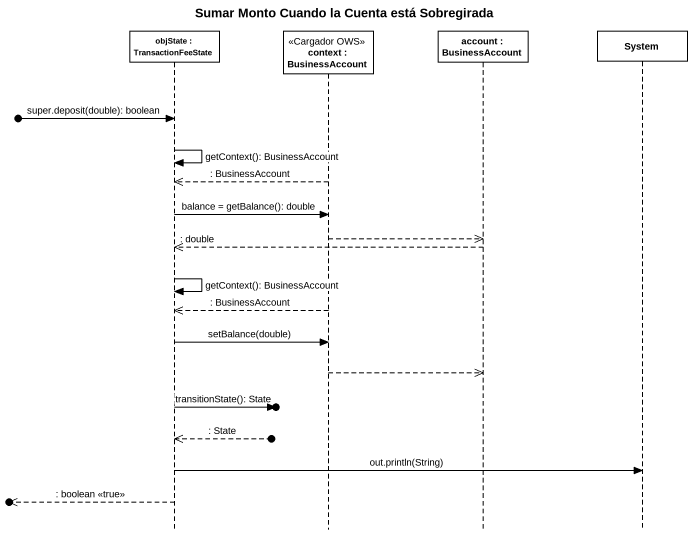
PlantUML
@startuml
title Sumar Monto Cuando la Cuenta está Sobregirada
hide footbox
participant "objState : TransactionFeeState" as objState
participant "context : BusinessAccount" as context <<Cargador OWS>>
participant "account : BusinessAccount" as account
participant System

[o-> objState : super.deposit(double): boolean
objState -> objState : getContext(): BusinessAccount
context -->> objState : : BusinessAccount
objState -> context : balance = getBalance(): double
context -->> account
account -->> objState : : double
objState -> objState : getContext(): BusinessAccount
context -->> objState : : BusinessAccount
objState -> context : setBalance(double)
context -->> account
objState ->o] : transitionState(): State
objState <<--o] : : State
objState -> System : out.println(String)
[o<<-- objState : : boolean <<true>>
@enduml
